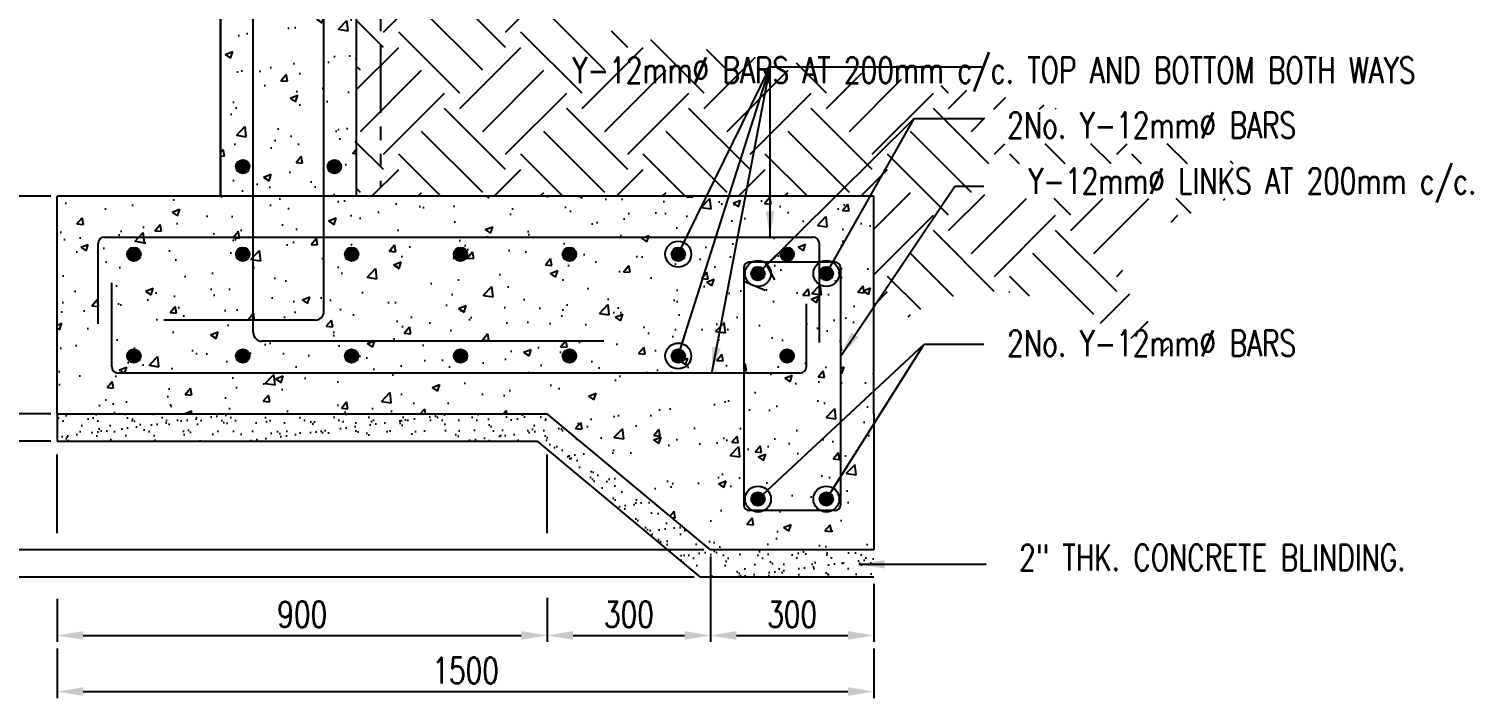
# Model space of a CAD drawing. Header units: millimetres. Extents: x -605628 to 223188, y -4937 to 493520.
# Drawn here: x -337860 to -335207, y 426236 to 427466 of the extents above; entities that cross this region are included whole.
import ezdxf

# ---------------------------------------------------------------- set-up
doc = ezdxf.new("R2010")
doc.units = ezdxf.units.MM
doc.header["$LTSCALE"] = 100
doc.header["$MEASUREMENT"] = 0
doc.header["$PDMODE"] = 3
doc.header["$PDSIZE"] = -0.5
doc.linetypes.add('HIDDEN', pattern=[0.375, 0.25, -0.125])
doc.linetypes.add('PHANTOM', pattern=[2.5, 1.25, -0.25, 0.25, -0.25, 0.25, -0.25])
doc.layers.get('Defpoints').update_dxf_attribs({"color": 1})
for name, color, linetype in [('S-Dim', 1, 'Continuous'), ('S-Hatch', 8, 'Continuous'), ('S-Text', 2, 'Continuous'), ('ST-FOOTING', 4, 'HIDDEN'), ('ST-HATCH', 8, 'Continuous')]:
    doc.layers.add(name, color=color, linetype=linetype)
doc.styles.add('SKEL 1_20xp', font='romans.shx', dxfattribs={"width": 0.75, "height": 47.6})
doc.dimstyles.new('SKEL 1_20xp', dxfattribs={"dimtxt": 47.6, "dimasz": 47.6, "dimexe": 12, "dimexo": 12, "dimgap": 15, "dimtad": 1, "dimdec": 0, "dimtxsty": 'SKEL 1_20xp', "dimcen": 4, "dimdle": 1, "dimclrd": 1, "dimclre": 1, "dimclrt": 2, "dimadec": 0, "dimazin": 0, "dimtfac": 1, "dimtdec": 0, "dimtix": 1, "dimtmove": 0, "dimatfit": 3, "dimfxl": 1.25, "dimarcsym": 0})
pattern_1 = [(50, (0, 0), (143.452037, -12.550427), [15, -165]), (355, (0, 0), (-27.750267, 150.438427), [12, -132]), (100.451444, (11.95, -1.05), (115.70177, 137.887998), [12.74804, -140.228422]), (46.1842, (0, 40), (213.448266, -33.103856), [22.5, -247.5]), (96.635635, (17.79, 37.24), (186.93239, 194.82372), [19.12207, -210.34275]), (351.184164, (0, 40), (186.93239, 194.82372), [18, -198]), (21, (20, 30), (119.38141, -80.523778), [15, -165]), (326, (20, 30), (48.663066, 145.03001), [12, -132]), (71.451445, (29.95, 23.29), (168.044475, 64.50623), [12.748038, -140.228422]), (37.5, (0, 0), (2.431971, 66.578771), [0, -130.4, 0, -134, 0, -132.5]), (7.5, (0, 0), (52.6139075, 78.882342), [0, -76.4, 0, -127.4, 0, -50.5]), (327.5, (-44.6, 0), (106.764487, -4.5109743), [0, -50, 0, -156, 0, -207]), (317.5, (-64.6, 0), (116.637234, 20.020996), [0, -65, 0, -103.6, 0, -147])]
pattern_2 = [(37.5, (0, 0), (-1.280025, 39.153059), [0, -30.8864, 0, -34.544, 0, -33.02]), (7.5, (0, 0), (35.9618627, 57.346008), [0, -16.6624, 0, -27.8384, 0, -10.668]), (327.5, (-24.994, 0), (63.2793626, 0.114992), [0, -10.16, 0, -36.576, 0, -47.752]), (317.5, (-24.994, 0), (61.0844926, 17.8343675), [0, -5.08, 0, -23.9776, 0, -27.432])]
pattern_3 = [(50, (0, 0), (143.452037, -12.550427), [15, -165]), (355, (0, 0), (-27.750267, 150.438427), [12, -132]), (100.451444, (11.95, -1.05), (115.70177, 137.887998), [12.74804, -140.228422]), (46.1842, (0, 40), (213.448266, -33.103856), [22.5, -247.5]), (96.635635, (17.79, 37.24), (186.93239, 194.82372), [19.12207, -210.34275]), (351.184164, (0, 40), (186.93239, 194.82372), [18, -198]), (21, (20, 30), (119.38141, -80.523778), [15, -165]), (326, (20, 30), (48.663066, 145.03001), [12, -132]), (71.451445, (29.95, 23.29), (168.044475, 64.50623), [12.748038, -140.228422]), (37.5, (0, 0), (2.431971, 66.578771), [0, -130.4, 0, -134, 0, -132.5]), (7.5, (0, 0), (52.6139075, 78.882342), [0, -76.4, 0, -127.4, 0, -50.5]), (327.5, (-44.6, 0), (106.764487, -4.5109743), [0, -50, 0, -156, 0, -207]), (317.5, (-64.6, 0), (116.637234, 20.020996), [0, -65, 0, -103.6, 0, -147])]

# ---------------------------------------------------------------- blocks, each defined once
blk = doc.blocks.new('*D2')
at = {"layer": 'Defpoints', "color": 0, "transparency": 16777216}
for p in [(-337807.6, 426430.6), (-336907.6, 426432.8), (-336907.6, 426351.4)]:
    blk.add_point(p, dxfattribs=at)
at = {"layer": 'S-Dim', "color": 1, "lineweight": -2, "transparency": 16777216}
for p, q in [((-337807.6, 426418.6), (-337807.6, 426339.4)), ((-336907.6, 426420.8), (-336907.6, 426339.4)), ((-337760, 426351.4), (-336955.2, 426351.4))]:
    blk.add_line(p, q, dxfattribs=at)
at = {"layer": 'S-Dim', "color": 1, "transparency": 16777216}
for points in [[(-337760, 426359.4), (-337760, 426343.5), (-337807.6, 426351.4)], [(-336955.2, 426359.4), (-336955.2, 426343.5), (-336907.6, 426351.4)]]:
    blk.add_solid(points, dxfattribs=at)
at = {"layer": 'S-Dim', "color": 2, "transparency": 16777216, "insert": (-337357.6, 426390.2), "char_height": 47.6, "attachment_point": 5, "style": 'SKEL 1_20xp'}
blk.add_mtext('900', dxfattribs=at)
blk = doc.blocks.new('*D3')
at = {"layer": 'Defpoints', "color": 0, "transparency": 16777216}
for p in [(-336607.6, 426508.6), (-336307.6, 426458.6), (-336307.6, 426351.4)]:
    blk.add_point(p, dxfattribs=at)
at = {"layer": 'S-Dim', "color": 1, "lineweight": -2, "transparency": 16777216}
for p, q in [((-336607.6, 426496.6), (-336607.6, 426339.4)), ((-336307.6, 426446.6), (-336307.6, 426339.4)), ((-336560, 426351.4), (-336355.2, 426351.4))]:
    blk.add_line(p, q, dxfattribs=at)
at = {"layer": 'S-Dim', "color": 1, "transparency": 16777216}
for points in [[(-336560, 426359.4), (-336560, 426343.5), (-336607.6, 426351.4)], [(-336355.2, 426359.4), (-336355.2, 426343.5), (-336307.6, 426351.4)]]:
    blk.add_solid(points, dxfattribs=at)
at = {"layer": 'S-Dim', "color": 2, "transparency": 16777216, "insert": (-336457.6, 426390.2), "char_height": 47.6, "attachment_point": 5, "style": 'SKEL 1_20xp'}
blk.add_mtext('300', dxfattribs=at)
blk = doc.blocks.new('*D4')
at = {"layer": 'Defpoints', "color": 0, "transparency": 16777216}
for p in [(-336607.6, 426508.6), (-336907.6, 426432.8), (-336607.6, 426351.4)]:
    blk.add_point(p, dxfattribs=at)
at = {"layer": 'S-Dim', "color": 1, "lineweight": -2, "transparency": 16777216}
for p, q in [((-336607.6, 426496.6), (-336607.6, 426339.4)), ((-336907.6, 426420.8), (-336907.6, 426339.4)), ((-336860, 426351.4), (-336655.2, 426351.4))]:
    blk.add_line(p, q, dxfattribs=at)
at = {"layer": 'S-Dim', "color": 1, "transparency": 16777216}
for points in [[(-336860, 426359.4), (-336860, 426343.5), (-336907.6, 426351.4)], [(-336655.2, 426359.4), (-336655.2, 426343.5), (-336607.6, 426351.4)]]:
    blk.add_solid(points, dxfattribs=at)
at = {"layer": 'S-Dim', "color": 2, "transparency": 16777216, "insert": (-336757.6, 426390.2), "char_height": 47.6, "attachment_point": 5, "style": 'SKEL 1_20xp'}
blk.add_mtext('300', dxfattribs=at)
blk = doc.blocks.new('*D5')
at = {"layer": 'Defpoints', "color": 0, "transparency": 16777216}
for p in [(-337807.6, 426339.4), (-336307.6, 426339.4), (-336307.6, 426248.2)]:
    blk.add_point(p, dxfattribs=at)
at = {"layer": 'S-Dim', "color": 1, "lineweight": -2, "transparency": 16777216}
for p, q in [((-337807.6, 426327.4), (-337807.6, 426236.2)), ((-336307.6, 426327.4), (-336307.6, 426236.2)), ((-337760, 426248.2), (-336355.2, 426248.2))]:
    blk.add_line(p, q, dxfattribs=at)
at = {"layer": 'S-Dim', "color": 1, "transparency": 16777216}
for points in [[(-337760, 426256.2), (-337760, 426240.3), (-337807.6, 426248.2)], [(-336355.2, 426256.2), (-336355.2, 426240.3), (-336307.6, 426248.2)]]:
    blk.add_solid(points, dxfattribs=at)
at = {"layer": 'S-Dim', "color": 2, "transparency": 16777216, "insert": (-337057.6, 426287), "char_height": 47.6, "attachment_point": 5, "style": 'SKEL 1_20xp'}
blk.add_mtext('1500', dxfattribs=at)
blk = doc.blocks.new('*D6')
at = {"layer": 'Defpoints', "color": 0, "transparency": 16777216}
for p in [(-337807.6, 427158.6), (-338390.9, 426758.6), (-337807.6, 426758.6)]:
    blk.add_point(p, dxfattribs=at)
at = {"layer": 'S-Dim', "color": 1, "lineweight": -2, "transparency": 16777216}
for p, q in [((-337819.6, 427158.6), (-338402.9, 427158.6)), ((-338390.9, 427111), (-338390.9, 426806.2)), ((-337819.6, 426758.6), (-338402.9, 426758.6))]:
    blk.add_line(p, q, dxfattribs=at)
at = {"layer": 'S-Dim', "color": 1, "transparency": 16777216}
for points in [[(-338398.8, 427111), (-338382.9, 427111), (-338390.9, 427158.6)], [(-338398.8, 426806.2), (-338382.9, 426806.2), (-338390.9, 426758.6)]]:
    blk.add_solid(points, dxfattribs=at)
at = {"layer": 'S-Dim', "color": 2, "transparency": 16777216, "insert": (-338429.7, 426958.6), "char_height": 47.6, "attachment_point": 5, "rotation": 90, "style": 'SKEL 1_20xp'}
blk.add_mtext('400', dxfattribs=at)
blk = doc.blocks.new('*D7')
at = {"layer": 'Defpoints', "color": 0, "transparency": 16777216}
for p in [(-337807.6, 426758.6), (-338390.9, 426708.6), (-337807.6, 426708.6)]:
    blk.add_point(p, dxfattribs=at)
at = {"layer": 'S-Dim', "color": 1, "lineweight": -2, "transparency": 16777216}
for p, q in [((-338390.9, 426806.2), (-338390.9, 426853.8)), ((-337819.6, 426758.6), (-338402.9, 426758.6)), ((-338390.9, 426758.6), (-338390.9, 426708.6)), ((-337819.6, 426708.6), (-338402.9, 426708.6)), ((-338390.9, 426661), (-338390.9, 426613.4))]:
    blk.add_line(p, q, dxfattribs=at)
at = {"layer": 'S-Dim', "color": 1, "transparency": 16777216}
for points in [[(-338398.8, 426806.2), (-338382.9, 426806.2), (-338390.9, 426758.6)], [(-338398.8, 426661), (-338382.9, 426661), (-338390.9, 426708.6)]]:
    blk.add_solid(points, dxfattribs=at)
at = {"layer": 'S-Dim', "color": 2, "transparency": 16777216, "insert": (-338429.7, 426733.6), "char_height": 47.6, "attachment_point": 5, "rotation": 90, "style": 'SKEL 1_20xp'}
blk.add_mtext('50', dxfattribs=at)
blk = doc.blocks.new('*D8')
at = {"layer": 'Defpoints', "color": 0, "transparency": 16777216}
for p in [(-337507.6, 429558.6), (-338390.9, 427158.6), (-338141.6, 427158.6)]:
    blk.add_point(p, dxfattribs=at)
at = {"layer": 'S-Dim', "color": 1, "lineweight": -2, "transparency": 16777216}
for p, q in [((-337519.6, 429558.6), (-338402.9, 429558.6)), ((-338390.9, 429511), (-338390.9, 427206.2)), ((-338153.6, 427158.6), (-338402.9, 427158.6))]:
    blk.add_line(p, q, dxfattribs=at)
at = {"layer": 'S-Dim', "color": 1, "transparency": 16777216}
for points in [[(-338398.8, 429511), (-338382.9, 429511), (-338390.9, 429558.6)], [(-338398.8, 427206.2), (-338382.9, 427206.2), (-338390.9, 427158.6)]]:
    blk.add_solid(points, dxfattribs=at)
at = {"layer": 'S-Dim', "color": 2, "transparency": 16777216, "insert": (-338429.7, 428358.6), "char_height": 47.6, "attachment_point": 5, "rotation": 90, "style": 'SKEL 1_20xp'}
blk.add_mtext('2400', dxfattribs=at)
blk = doc.blocks.new('*D10')
at = {"layer": 'Defpoints', "color": 0, "transparency": 16777216}
for p in [(-337807.6, 426708.6), (-338390.9, 426508.6), (-336607.6, 426508.6)]:
    blk.add_point(p, dxfattribs=at)
at = {"layer": 'S-Dim', "color": 1, "lineweight": -2, "transparency": 16777216}
for p, q in [((-337819.6, 426708.6), (-338402.9, 426708.6)), ((-338390.9, 426661), (-338390.9, 426556.2)), ((-336619.6, 426508.6), (-338402.9, 426508.6))]:
    blk.add_line(p, q, dxfattribs=at)
at = {"layer": 'S-Dim', "color": 1, "transparency": 16777216}
for points in [[(-338398.8, 426661), (-338382.9, 426661), (-338390.9, 426708.6)], [(-338398.8, 426556.2), (-338382.9, 426556.2), (-338390.9, 426508.6)]]:
    blk.add_solid(points, dxfattribs=at)
at = {"layer": 'S-Dim', "color": 2, "transparency": 16777216, "insert": (-338429.7, 426608.6), "char_height": 47.6, "attachment_point": 5, "rotation": 90, "style": 'SKEL 1_20xp'}
blk.add_mtext('200', dxfattribs=at)
blk = doc.blocks.new('*D11')
at = {"layer": 'Defpoints', "color": 0, "transparency": 16777216}
for p in [(-338231.4, 426508.6), (-338390.9, 426458.6), (-336625.7, 426458.6)]:
    blk.add_point(p, dxfattribs=at)
at = {"layer": 'S-Dim', "color": 1, "lineweight": -2, "transparency": 16777216}
for p, q in [((-338390.9, 426556.2), (-338390.9, 426603.8)), ((-338243.4, 426508.6), (-338402.9, 426508.6)), ((-338390.9, 426508.6), (-338390.9, 426458.6)), ((-336637.7, 426458.6), (-338402.9, 426458.6)), ((-338390.9, 426411), (-338390.9, 426275.6))]:
    blk.add_line(p, q, dxfattribs=at)
at = {"layer": 'S-Dim', "color": 1, "transparency": 16777216}
for points in [[(-338398.8, 426556.2), (-338382.9, 426556.2), (-338390.9, 426508.6)], [(-338398.8, 426411), (-338382.9, 426411), (-338390.9, 426458.6)]]:
    blk.add_solid(points, dxfattribs=at)
at = {"layer": 'S-Dim', "color": 2, "transparency": 16777216, "insert": (-338429.7, 426319.5), "char_height": 47.6, "attachment_point": 5, "rotation": 90, "style": 'SKEL 1_20xp'}
blk.add_mtext('50', dxfattribs=at)

msp = doc.modelspace()

# ---------------------------------------------------------------- hatches: boundary and pattern name
h = msp.add_hatch()
h.set_pattern_fill('AR-CONC', color=8, scale=20, style=0)
h.set_pattern_definition(pattern_1)
h.paths.add_polyline_path([(-337257.6, 427674.1), (-337317.6, 427639.4), (-337317.6, 427158.6), (-337257.6, 427158.6)])
h.paths.add_polyline_path([(-337310.9, 427513, -1), (-337285.9, 427513, -1)], flags=16)
h.paths.add_polyline_path([(-337285.9, 427213, -1), (-337310.9, 427213, -1)], flags=16)
h = msp.add_hatch()
h.set_pattern_fill('AR-CONC', color=8, scale=20, style=0)
h.set_pattern_definition(pattern_1)
h.paths.add_polyline_path([(-337317.6, 427639.4), (-337447.6, 427564.4), (-337447.6, 427158.6), (-337317.6, 427158.6)])
h = msp.add_hatch()
h.set_pattern_fill('AR-CONC', color=8, scale=20, style=0)
h.set_pattern_definition(pattern_1)
h.paths.add_polyline_path([(-337447.6, 427564.4), (-337507.6, 427529.7), (-337507.6, 427158.6), (-337447.6, 427158.6)])
h.paths.add_polyline_path([(-337479.4, 427513, -1), (-337454.4, 427513, -1)], flags=16)
h.paths.add_polyline_path([(-337454.4, 427213, -1), (-337479.4, 427213, -1)], flags=16)
h = msp.add_hatch()
h.set_pattern_fill('AR-CONC', color=8, scale=20, style=0)
h.set_pattern_definition(pattern_3)
h.paths.add_polyline_path([(-337317.6, 426947, -0.414214), (-337333.6, 426931), (-337447.6, 426931), (-337447.6, 427158.6), (-337807.6, 427158.6), (-337807.6, 426758.6), (-336307.6, 426758.6), (-336307.6, 427158.6), (-337317.6, 427158.6)], flags=17)
h.paths.add_polyline_path([(-336879.3, 427052.1, -1), (-336854.3, 427052.1, -1)], flags=0)
h.paths.add_polyline_path([(-336854.3, 426865.1, -1), (-336879.3, 426865.1, -1)], flags=0)
h.paths.add_polyline_path([(-336679.3, 427052.1, -1), (-336654.3, 427052.1, -1)], flags=0)
h.paths.add_polyline_path([(-336654.3, 426865.1, -1), (-336679.3, 426865.1, -1)], flags=0)
h.paths.add_polyline_path([(-337079.3, 427052.1, -1), (-337054.3, 427052.1, -1)], flags=0)
h.paths.add_polyline_path([(-337054.3, 426865.1, -1), (-337079.3, 426865.1, -1)], flags=0)
h.paths.add_polyline_path([(-336479.3, 427052.1, -1), (-336454.3, 427052.1, -1)], flags=0)
h.paths.add_polyline_path([(-336454.3, 426865.1, -1), (-336479.3, 426865.1, -1)], flags=0)
h.paths.add_polyline_path([(-337279.3, 427052.1, -1), (-337254.3, 427052.1, -1)], flags=0)
h.paths.add_polyline_path([(-337254.3, 426865.1, -1), (-337279.3, 426865.1, -1)], flags=0)
h.paths.add_polyline_path([(-337479.3, 427052.1, -1), (-337454.3, 427052.1, -1)], flags=0)
h.paths.add_polyline_path([(-337454.3, 426865.1, -1), (-337479.3, 426865.1, -1)], flags=0)
h.paths.add_polyline_path([(-337679.3, 427052.1, -1), (-337654.3, 427052.1, -1)], flags=0)
h.paths.add_polyline_path([(-337654.3, 426865.1, -1), (-337679.3, 426865.1, -1)], flags=0)
h.paths.add_polyline_path([(-337317.6, 427158.6), (-337447.6, 427158.6), (-337447.6, 427083.6), (-337317.6, 427083.6)], flags=0)
h.paths.add_polyline_path([(-337317.6, 427083.6), (-337447.6, 427083.6), (-337447.6, 426931), (-337333.6, 426931, 0.414214), (-337317.6, 426947)], flags=0)
h.paths.add_polyline_path([(-337447.6, 427083.6), (-337447.6, 427158.6), (-337807.6, 427158.6), (-337807.6, 426758.6), (-336307.6, 426758.6), (-336307.6, 427158.6), (-337317.6, 427158.6), (-337317.6, 427083.6), (-337317.6, 426947, -0.414214), (-337333.6, 426931), (-337447.6, 426931)], flags=0)
h = msp.add_hatch()
h.set_pattern_fill('AR-CONC', color=8, scale=20, style=0)
h.set_pattern_definition(pattern_3)
h.paths.add_polyline_path([(-336879.3, 427052.1, -1), (-336854.3, 427052.1, -1)], flags=0)
h.paths.add_polyline_path([(-336854.3, 426865.1, -1), (-336879.3, 426865.1, -1)], flags=0)
h.paths.add_polyline_path([(-336679.3, 427052.1, -1), (-336654.3, 427052.1, -1)], flags=0)
h.paths.add_polyline_path([(-336654.3, 426865.1, -1), (-336679.3, 426865.1, -1)], flags=0)
h.paths.add_polyline_path([(-337079.3, 427052.1, -1), (-337054.3, 427052.1, -1)], flags=0)
h.paths.add_polyline_path([(-337054.3, 426865.1, -1), (-337079.3, 426865.1, -1)], flags=0)
h.paths.add_polyline_path([(-336479.3, 427052.1, -1), (-336454.3, 427052.1, -1)], flags=0)
h.paths.add_polyline_path([(-336454.3, 426865.1, -1), (-336479.3, 426865.1, -1)], flags=0)
h.paths.add_polyline_path([(-337279.3, 427052.1, -1), (-337254.3, 427052.1, -1)], flags=0)
h.paths.add_polyline_path([(-337254.3, 426865.1, -1), (-337279.3, 426865.1, -1)], flags=0)
h.paths.add_polyline_path([(-337479.3, 427052.1, -1), (-337454.3, 427052.1, -1)], flags=0)
h.paths.add_polyline_path([(-337454.3, 426865.1, -1), (-337479.3, 426865.1, -1)], flags=0)
h.paths.add_polyline_path([(-337679.3, 427052.1, -1), (-337654.3, 427052.1, -1)], flags=0)
h.paths.add_polyline_path([(-337654.3, 426865.1, -1), (-337679.3, 426865.1, -1)], flags=0)
h.paths.add_polyline_path([(-337317.6, 427158.6), (-337447.6, 427158.6), (-337447.6, 427083.6), (-337317.6, 427083.6)], flags=0)
h.paths.add_polyline_path([(-337317.6, 427083.6), (-337447.6, 427083.6), (-337447.6, 426931), (-337333.6, 426931, 0.414214), (-337317.6, 426947)], flags=0)
h.paths.add_polyline_path([(-337447.6, 427083.6), (-337447.6, 427158.6), (-337807.6, 427158.6), (-337807.6, 426758.6), (-336307.6, 426758.6), (-336307.6, 427158.6), (-337317.6, 427158.6), (-337317.6, 427083.6), (-337317.6, 426947, -0.414214), (-337333.6, 426931), (-337447.6, 426931)], flags=0)
h.paths.add_polyline_path([(-337317.6, 427083.6), (-337317.6, 426947, -0.414214), (-337333.6, 426931), (-337447.6, 426931), (-337447.6, 427158.6), (-337807.6, 427158.6), (-337807.6, 426758.6), (-336307.6, 426758.6), (-336307.6, 427158.6), (-337317.6, 427158.6)], flags=17)
h = msp.add_hatch()
h.set_pattern_fill('AR-CONC', color=8, scale=20, style=0)
h.set_pattern_definition(pattern_3)
h.paths.add_polyline_path([(-336546.4, 427027.5, -0.414214), (-336536.4, 427037.5), (-336407.6, 427037.5), (-336407.6, 427083.6), (-337317.6, 427083.6), (-337317.6, 426947, -0.414214), (-337333.6, 426931), (-337447.6, 426931), (-337447.6, 427158.6), (-337807.6, 427158.6), (-337807.6, 426758.6), (-336907.6, 426758.6), (-336607.6, 426508.6), (-336307.6, 426508.6), (-336307.6, 426758.6), (-336307.6, 427158.6), (-337317.6, 427158.6), (-337317.6, 427083.6), (-336407.6, 427083.6), (-336407.6, 427037.5), (-336378.9, 427037.5, -0.414214), (-336368.9, 427027.5), (-336368.9, 426591, -0.414214), (-336378.9, 426581), (-336536.4, 426581, -0.414214), (-336546.4, 426591)])
h.paths.add_polyline_path([(-336679.3, 426865.1, -1), (-336654.3, 426865.1, -1)], flags=16)
h.paths.add_polyline_path([(-336879.3, 426865.1, -1), (-336854.3, 426865.1, -1)], flags=16)
h.paths.add_polyline_path([(-336679.3, 427052.1, -1), (-336654.3, 427052.1, -1)], flags=16)
h.paths.add_polyline_path([(-336479.3, 427052.1, -1), (-336454.3, 427052.1, -1)], flags=16)
h.paths.add_polyline_path([(-336879.3, 427052.1, -1), (-336854.3, 427052.1, -1)], flags=16)
h.paths.add_polyline_path([(-337079.3, 426865.1, -1), (-337054.3, 426865.1, -1)], flags=16)
h.paths.add_polyline_path([(-337079.3, 427052.1, -1), (-337054.3, 427052.1, -1)], flags=16)
h.paths.add_polyline_path([(-337279.3, 426865.1, -1), (-337254.3, 426865.1, -1)], flags=16)
h.paths.add_polyline_path([(-337279.3, 427052.1, -1), (-337254.3, 427052.1, -1)], flags=16)
h.paths.add_polyline_path([(-337479.3, 426865.1, -1), (-337454.3, 426865.1, -1)], flags=16)
h.paths.add_polyline_path([(-337479.3, 427052.1, -1), (-337454.3, 427052.1, -1)], flags=16)
h.paths.add_polyline_path([(-337679.3, 426865.1, -1), (-337654.3, 426865.1, -1)], flags=16)
h.paths.add_polyline_path([(-337679.3, 427052.1, -1), (-337654.3, 427052.1, -1)], flags=16)
h = msp.add_hatch()
h.set_pattern_fill('AR-CONC', color=8, scale=20, style=0)
h.set_pattern_definition([(50, (-5980.33, -26280.81), (143.452037, -12.550427), [15, -165]), (355, (-5980.33, -26280.8), (-27.750267, 150.438427), [12, -132]), (100.451444, (-5968.37, -26281.85), (115.70177, 137.887998), [12.74804, -140.228422]), (46.1842, (-5980.33, -26240.8), (213.448266, -33.103856), [22.5, -247.5]), (96.635635, (-5962.54, -26243.56), (186.93239, 194.82372), [19.12207, -210.34275]), (351.184164, (-5980.33, -26240.8), (186.93239, 194.82372), [18, -198]), (21, (-5960.33, -26250.81), (119.38141, -80.523778), [15, -165]), (326, (-5960.33, -26250.8), (48.663066, 145.03001), [12, -132]), (71.451445, (-5950.38, -26257.52), (168.044475, 64.50623), [12.748038, -140.228422]), (37.5, (-5980.33, -26280.806), (2.431971, 66.578771), [0, -130.4, 0, -134, 0, -132.5]), (7.5, (-5980.33, -26280.806), (52.6139075, 78.882342), [0, -76.4, 0, -127.4, 0, -50.5]), (327.5, (-6024.93, -26280.806), (106.764487, -4.5109743), [0, -50, 0, -156, 0, -207]), (317.5, (-6044.93, -26280.81), (116.637234, 20.020996), [0, -65, 0, -103.6, 0, -147])])
h.paths.add_polyline_path([(-336368.9, 427027.5, 0.414214), (-336378.9, 427037.5), (-336397.1, 427037.5), (-336397.1, 427028.8, -0.469541), (-336382.3, 427016.5, -1), (-336407.3, 427016.5, -0.360969), (-336397.1, 427028.8), (-336397.1, 427037.5), (-336536.4, 427037.5, 0.414214), (-336546.4, 427027.5), (-336546.4, 426591, 0.414214), (-336536.4, 426581), (-336378.9, 426581, 0.414214), (-336368.9, 426591)], flags=17)
h.paths.add_polyline_path([(-336471.2, 426866.4, -1), (-336446.2, 426866.4, -1)], flags=16)
h.paths.add_polyline_path([(-336507.9, 426602.1, -1), (-336532.9, 426602.1, -1)], flags=16)
h.paths.add_polyline_path([(-336382.3, 426602.1, -1), (-336407.3, 426602.1, -1)], flags=16)
h.paths.add_polyline_path([(-336532.9, 427016.5, -1), (-336507.9, 427016.5, -1)], flags=16)
at = {"layer": 'S-Hatch'}
h = msp.add_hatch(dxfattribs=at)
h.set_pattern_fill('EARTH', color=256, scale=635, angle=45, style=0)
h.paths.add_polyline_path([(-336467.6, 429408.8), (-336959.6, 429408.8), (-336959.7, 429403.6), (-336959.8, 429395.9), (-336959.9, 429388.1), (-336960, 429380.4), (-336960.1, 429372.6), (-336960.2, 429364.9), (-336960.3, 429357.2), (-336960.4, 429349.4), (-336960.5, 429341.7), (-336960.6, 429333.9), (-336960.7, 429326.2), (-336960.8, 429318.5), (-336960.8, 429310.7), (-336960.9, 429303), (-336961, 429295.2), (-336961.1, 429287.5), (-336961.2, 429279.8), (-336961.3, 429272), (-336961.4, 429264.3), (-336961.5, 429256.6), (-336961.6, 429248.8), (-336961.6, 429241.1), (-336961.7, 429233.4), (-336961.8, 429225.7), (-336961.9, 429217.9), (-336962, 429210.2), (-336962, 429202.5), (-336962.1, 429194.8), (-336962.2, 429187), (-336962.3, 429179.3), (-336962.3, 429171.6), (-336962.4, 429163.9), (-336962.5, 429156.2), (-336962.5, 429148.4), (-336962.6, 429140.7), (-336962.7, 429133), (-336962.7, 429125.3), (-336962.8, 429117.6), (-336962.9, 429109.9), (-336962.9, 429102.2), (-336963, 429094.5), (-336963, 429086.8), (-336963.1, 429079.1), (-336963.2, 429071.4), (-336963.2, 429063.7), (-336963.3, 429056), (-336963.3, 429048.3), (-336963.3, 429040.6), (-336963.4, 429032.9), (-336963.4, 429025.2), (-336963.5, 429017.5), (-336963.5, 429009.8), (-336963.6, 429002.1), (-336963.6, 428994.5), (-336963.6, 428986.8), (-336963.7, 428979.1), (-336963.7, 428971.4), (-336963.7, 428963.7), (-336963.7, 428956.1), (-336963.8, 428948.4), (-336963.8, 428940.7), (-336963.8, 428933.1), (-336963.8, 428925.4), (-336963.8, 428917.7), (-336963.9, 428910.1), (-336963.9, 428902.4), (-336963.9, 428894.7), (-336963.9, 428887.1), (-336963.9, 428879.4), (-336963.9, 428871.8), (-336963.9, 428864.1), (-336963.9, 428856.5), (-336963.9, 428848.8), (-336963.9, 428841.2), (-336963.9, 428833.6), (-336963.8, 428825.9), (-336963.8, 428818.3), (-336963.8, 428810.7), (-336963.8, 428803), (-336963.8, 428795.4), (-336963.7, 428787.8), (-336963.7, 428780.2), (-336963.7, 428772.5), (-336963.7, 428764.9), (-336963.6, 428757.3), (-336963.6, 428749.7), (-336963.5, 428742.1), (-336963.5, 428734.5), (-336963.4, 428726.9), (-336963.4, 428719.3), (-336963.3, 428711.7), (-336963.3, 428704.1), (-336963.2, 428696.5), (-336963.2, 428688.9), (-336963.1, 428681.3), (-336963, 428673.7), (-336963, 428666.2), (-336962.9, 428658.6), (-336962.8, 428651), (-336962.7, 428643.4), (-336962.7, 428635.9), (-336962.6, 428628.3), (-336962.5, 428620.7), (-336962.4, 428613.2), (-336962.3, 428605.6), (-336962.2, 428598.1), (-336962.1, 428590.5), (-336962, 428583), (-336961.9, 428575.4), (-336961.8, 428567.9), (-336961.6, 428560.3), (-336961.5, 428552.8), (-336961.4, 428545.3), (-336961.3, 428537.8), (-336961.1, 428530.2), (-336961, 428522.7), (-336960.9, 428515.2), (-336960.7, 428507.7), (-336960.6, 428500.2), (-336960.5, 428492.6), (-336960.3, 428485.1), (-336960.2, 428477.6), (-336960, 428470.1), (-336959.9, 428462.6), (-336959.7, 428455.1), (-336959.6, 428447.5), (-336959.4, 428440), (-336959.3, 428432.5), (-336959.1, 428425), (-336959, 428417.4), (-336958.9, 428409.9), (-336958.7, 428402.3), (-336958.6, 428394.7), (-336958.5, 428387.2), (-336958.3, 428379.6), (-336958.2, 428372), (-336958.1, 428364.4), (-336958, 428356.8), (-336957.9, 428349.2), (-336957.8, 428341.5), (-336957.7, 428333.9), (-336957.6, 428326.2), (-336957.5, 428318.5), (-336957.4, 428310.8), (-336957.4, 428303.1), (-336957.3, 428295.4), (-336957.3, 428287.7), (-336957.2, 428279.9), (-336957.2, 428272.1), (-336957.2, 428264.3), (-336957.2, 428256.5), (-336957.2, 428248.7), (-336957.2, 428240.8), (-336957.2, 428232.9), (-336957.2, 428225), (-336957.3, 428217.1), (-336957.3, 428209.1), (-336957.4, 428201.2), (-336957.5, 428193.2), (-336957.6, 428185.1), (-336957.7, 428177.1), (-336957.8, 428169), (-336957.9, 428160.9), (-336958.1, 428152.8), (-336958.3, 428144.6), (-336958.5, 428136.5), (-336958.8, 428128.3), (-336959.1, 428120.2), (-336959.4, 428112), (-336959.7, 428103.8), (-336960.2, 428095.7), (-336960.6, 428087.5), (-336961.1, 428079.4), (-336961.7, 428071.2), (-336962.3, 428063.1), (-336963, 428055), (-336963.7, 428046.9), (-336964.5, 428038.8), (-336965.4, 428030.8), (-336966.3, 428022.8), (-336967.4, 428014.8), (-336968.5, 428006.9), (-336969.7, 427999), (-336970.9, 427991.2), (-336972.3, 427983.4), (-336973.7, 427975.7), (-336975.3, 427968), (-336976.9, 427960.3), (-336978.7, 427952.8), (-336980.5, 427945.2), (-336982.5, 427937.8), (-336984.6, 427930.4), (-336986.8, 427923.1), (-336989.1, 427915.9), (-336991.5, 427908.7), (-336994.1, 427901.7), (-336996.7, 427894.7), (-336999.5, 427887.8), (-337002.5, 427881), (-337005.6, 427874.3), (-337008.8, 427867.7), (-337012.1, 427861.2), (-337015.7, 427854.8), (-337019.3, 427848.5), (-337023.1, 427842.3), (-337027.1, 427836.2), (-337031.2, 427830.3), (-337035.5, 427824.5), (-337040, 427818.8), (-337044.6, 427813.2), (-337049.4, 427807.7), (-337054.3, 427802.3), (-337059.4, 427797.1), (-337064.6, 427792), (-337070, 427787), (-337075.5, 427782), (-337081.1, 427777.2), (-337086.9, 427772.5), (-337092.8, 427767.8), (-337098.8, 427763.3), (-337104.9, 427758.8), (-337111.1, 427754.4), (-337117.4, 427750.1), (-337123.8, 427745.8), (-337130.3, 427741.7), (-337136.9, 427737.5), (-337143.6, 427733.5), (-337150.4, 427729.5), (-337157.2, 427725.6), (-337164.1, 427721.7), (-337171, 427717.8), (-337178, 427714), (-337185.1, 427710.3), (-337192.2, 427706.5), (-337199.4, 427702.9), (-337206.6, 427699.2), (-337213.8, 427695.6), (-337214, 427695.5), (-337214.2, 427695.4), (-337214.3, 427695.3), (-337214.5, 427695.2), (-337214.7, 427695.1), (-337214.8, 427695.1), (-337215, 427695), (-337215.2, 427694.9), (-337215.3, 427694.8), (-337215.5, 427694.7), (-337215.7, 427694.6), (-337215.9, 427694.5), (-337216, 427694.5), (-337216.2, 427694.4), (-337216.4, 427694.3), (-337216.5, 427694.2), (-337216.7, 427694.1), (-337216.9, 427694), (-337217, 427693.9), (-337217.2, 427693.9), (-337217.4, 427693.8), (-337217.6, 427693.7), (-337217.7, 427693.6), (-337217.9, 427693.5), (-337218.1, 427693.4), (-337218.2, 427693.4), (-337218.4, 427693.3), (-337218.6, 427693.2), (-337218.7, 427693.1), (-337218.9, 427693), (-337219.1, 427692.9), (-337219.3, 427692.8), (-337219.4, 427692.8), (-337219.6, 427692.7), (-337219.8, 427692.6), (-337219.9, 427692.5), (-337220.1, 427692.4), (-337220.3, 427692.3), (-337220.4, 427692.3), (-337220.6, 427692.2), (-337220.8, 427692.1), (-337221, 427692), (-337221.1, 427691.9), (-337221.3, 427691.8), (-337221.5, 427691.7), (-337221.6, 427691.7), (-337221.8, 427691.6), (-337222, 427691.5), (-337222.2, 427691.4), (-337222.3, 427691.3), (-337222.5, 427691.2), (-337222.7, 427691.2), (-337222.8, 427691.1), (-337223, 427691), (-337223.2, 427690.9), (-337223.3, 427690.8), (-337223.5, 427690.7), (-337223.7, 427690.7), (-337223.9, 427690.6), (-337224, 427690.5), (-337224.2, 427690.4), (-337224.4, 427690.3), (-337224.5, 427690.2), (-337224.7, 427690.1), (-337224.9, 427690.1), (-337225.1, 427690), (-337225.2, 427689.9), (-337225.4, 427689.8), (-337225.6, 427689.7), (-337225.7, 427689.6), (-337225.9, 427689.6), (-337226.1, 427689.5), (-337226.2, 427689.4), (-337226.4, 427689.3), (-337226.6, 427689.2), (-337226.8, 427689.1), (-337226.9, 427689.1), (-337227.1, 427689), (-337227.3, 427688.9), (-337227.4, 427688.8), (-337227.6, 427688.7), (-337227.8, 427688.6), (-337228, 427688.5), (-337228.1, 427688.5), (-337228.3, 427688.4), (-337228.5, 427688.3), (-337228.6, 427688.2), (-337228.8, 427688.1), (-337229, 427688), (-337229.2, 427688), (-337229.3, 427687.9), (-337229.5, 427687.8), (-337229.7, 427687.7), (-337229.8, 427687.6), (-337230, 427687.5), (-337230.2, 427687.5), (-337230.3, 427687.4), (-337230.5, 427687.3), (-337230.7, 427687.2), (-337230.9, 427687.1), (-337231, 427687), (-337231.2, 427687), (-337231.4, 427686.9), (-337231.5, 427686.8), (-337231.7, 427686.7), (-337231.9, 427686.6), (-337232.1, 427686.5), (-337232.2, 427686.4), (-337232.4, 427686.4), (-337232.6, 427686.3), (-337232.7, 427686.2), (-337232.9, 427686.1), (-337233.1, 427686), (-337233.3, 427685.9), (-337233.4, 427685.9), (-337233.6, 427685.8), (-337233.8, 427685.7), (-337233.9, 427685.6), (-337234.1, 427685.5), (-337234.3, 427685.4), (-337234.5, 427685.4), (-337234.6, 427685.3), (-337234.8, 427685.2), (-337235, 427685.1), (-337235.1, 427685), (-337235.3, 427684.9), (-337235.5, 427684.9), (-337235.7, 427684.8), (-337235.8, 427684.7), (-337236, 427684.6), (-337236.2, 427684.5), (-337236.3, 427684.4), (-337236.5, 427684.4), (-337236.7, 427684.3), (-337236.9, 427684.2), (-337237, 427684.1), (-337237.2, 427684), (-337237.4, 427683.9), (-337237.5, 427683.8), (-337237.7, 427683.8), (-337237.9, 427683.7), (-337238.1, 427683.6), (-337238.2, 427683.5), (-337238.4, 427683.4), (-337238.6, 427683.3), (-337238.7, 427683.3), (-337238.9, 427683.2), (-337239.1, 427683.1), (-337239.3, 427683), (-337239.4, 427682.9), (-337239.6, 427682.8), (-337239.8, 427682.8), (-337239.9, 427682.7), (-337240.1, 427682.6), (-337240.3, 427682.5), (-337240.5, 427682.4), (-337240.6, 427682.3), (-337240.8, 427682.3), (-337241, 427682.2), (-337241.1, 427682.1), (-337241.3, 427682), (-337241.5, 427681.9), (-337241.7, 427681.8), (-337241.8, 427681.8), (-337242, 427681.7), (-337242.2, 427681.6), (-337242.3, 427681.5), (-337242.5, 427681.4), (-337242.7, 427681.3), (-337242.9, 427681.3), (-337243, 427681.2), (-337243.2, 427681.1), (-337243.4, 427681), (-337243.5, 427680.9), (-337243.7, 427680.8), (-337243.9, 427680.8), (-337244.1, 427680.7), (-337244.2, 427680.6), (-337244.4, 427680.5), (-337244.6, 427680.4), (-337244.7, 427680.3), (-337244.9, 427680.3), (-337245.1, 427680.2), (-337245.3, 427680.1), (-337245.4, 427680), (-337245.6, 427679.9), (-337245.8, 427679.8), (-337246, 427679.8), (-337246.1, 427679.7), (-337246.3, 427679.6), (-337246.5, 427679.5), (-337246.6, 427679.4), (-337246.8, 427679.3), (-337247, 427679.3), (-337247.2, 427679.2), (-337247.3, 427679.1), (-337247.5, 427679), (-337247.7, 427678.9), (-337247.8, 427678.8), (-337248, 427678.7), (-337248.2, 427678.7), (-337248.4, 427678.6), (-337248.5, 427678.5), (-337248.7, 427678.4), (-337248.9, 427678.3), (-337249, 427678.2), (-337249.2, 427678.2), (-337249.4, 427678.1), (-337249.6, 427678), (-337249.7, 427677.9), (-337249.9, 427677.8), (-337250.1, 427677.7), (-337250.2, 427677.7), (-337250.4, 427677.6), (-337250.6, 427677.5), (-337250.8, 427677.4), (-337250.9, 427677.3), (-337251.1, 427677.2), (-337251.3, 427677.2), (-337251.4, 427677.1), (-337251.6, 427677), (-337251.8, 427676.9), (-337252, 427676.8), (-337252.1, 427676.7), (-337252.3, 427676.7), (-337252.5, 427676.6), (-337252.7, 427676.5), (-337252.8, 427676.4), (-337253, 427676.3), (-337253.2, 427676.2), (-337253.3, 427676.2), (-337253.5, 427676.1), (-337253.7, 427676), (-337253.9, 427675.9), (-337254, 427675.8), (-337254.2, 427675.7), (-337254.4, 427675.7), (-337254.5, 427675.6), (-337254.7, 427675.5), (-337254.9, 427675.4), (-337255.1, 427675.3), (-337255.2, 427675.2), (-337255.4, 427675.2), (-337255.6, 427675.1), (-337255.7, 427675), (-337255.9, 427674.9), (-337256.1, 427674.8), (-337256.3, 427674.7), (-337256.4, 427674.7), (-337256.6, 427674.6), (-337256.8, 427674.5), (-337256.9, 427674.4), (-337257.1, 427674.3), (-337257.3, 427674.2), (-337257.5, 427674.2), (-337257.6, 427674.1), (-337257.6, 427158.6), (-336307.6, 427158.6), (-336307.6, 426891.5), (-336291.4, 426904.3), (-336274.8, 426916.7), (-336258, 426928.4), (-336240.8, 426939.3), (-336223.1, 426949.4), (-336204.9, 426958.4), (-336186.2, 426966.2), (-336166.9, 426972.8), (-336146.8, 426978), (-336126.1, 426981.6), (-336104.5, 426983.6), (-336082, 426983.8), (-336058.6, 426982), (-336034.2, 426978.2), (-336008.7, 426972.2), (-335982.1, 426964), (-335954.9, 426953.9), (-335927.4, 426942.5), (-335900.3, 426930.1), (-335874, 426917.4), (-335849, 426904.9), (-335825.8, 426893), (-335804.9, 426882.3), (-335786.9, 426873.2), (-335772.2, 426866.4), (-335761.4, 426862.3), (-335754.9, 426861.4), (-335753.3, 426864.2), (-335757, 426871.3), (-335765.5, 426882.4), (-335777.5, 426896.8), (-335791.8, 426914), (-335806.9, 426933.1), (-335821.6, 426953.4), (-335834.6, 426974.4), (-335844.5, 426995.2), (-335850.1, 427015.2), (-335850, 427033.7), (-335844.1, 427050.4), (-335833.2, 427065.5), (-335818.2, 427079.2), (-335800, 427091.6), (-335779.4, 427102.9), (-335757.3, 427113.2), (-335734.6, 427122.7), (-335712.1, 427131.7), (-335690.8, 427140.1), (-335671.5, 427148.3), (-335658.9, 427154.5), (-336103.5, 427154.5), (-336103.5, 427218.2), (-335645.5, 427218.2), (-335649.9, 427221.6), (-335662.9, 427229.8), (-335678.5, 427237.9), (-335696.5, 427246), (-335716.7, 427254.1), (-335719.5, 427255.1), (-336103.5, 427255.1), (-336103.5, 427318.7), (-335956, 427318.7), (-335973, 427322.4), (-336006.9, 427329.3), (-336041.4, 427336.1), (-336076.1, 427342.6), (-336111.1, 427349), (-336146.2, 427355.2), (-336181.2, 427361.2), (-336216, 427367), (-336250.7, 427372.6), (-336285, 427378), (-336319, 427383.3), (-336352.6, 427388.4), (-336385.8, 427393.4), (-336418.3, 427398.3), (-336450.3, 427403.1), (-336481.6, 427407.7), (-336512.1, 427412.3), (-336541.9, 427416.7), (-336570.7, 427421.2), (-336598.7, 427425.5), (-336625.6, 427429.8), (-336651.4, 427434.1), (-336676.1, 427438.3), (-336699.6, 427442.6), (-336721.8, 427446.8), (-336742.6, 427451.1), (-336762.1, 427455.4), (-336780, 427459.7), (-336796.5, 427464.1), (-336811.3, 427468.5), (-336824.4, 427473), (-336835.8, 427477.5), (-336845.4, 427482.2), (-336853.1, 427487), (-336858.9, 427491.9), (-336862.6, 427496.9), (-336864.3, 427502), (-336863.8, 427507.3), (-336861.1, 427512.8), (-336856.2, 427518.4), (-336848.8, 427524.3), (-336839.1, 427530.3), (-336827.1, 427536.5), (-336812.9, 427542.9), (-336796.7, 427549.5), (-336778.7, 427556.3), (-336759.1, 427563.3), (-336738.1, 427570.5), (-336715.8, 427577.8), (-336692.4, 427585.3), (-336668.1, 427593), (-336643.1, 427600.9), (-336617.6, 427608.9), (-336591.7, 427617.1), (-336565.6, 427625.5), (-336539.4, 427634), (-336513.5, 427642.7), (-336487.9, 427651.5), (-336462.9, 427660.5), (-336438.5, 427669.6), (-336415.1, 427678.8), (-336392.7, 427688.2), (-336371.6, 427697.7), (-336351.9, 427707.4), (-336333.8, 427717.2), (-336317.4, 427727.1), (-336303.1, 427737.1), (-336290.9, 427747.3), (-336281, 427757.5), (-336273.7, 427767.9), (-336269, 427778.4), (-336267.1, 427789), (-336268.3, 427799.7), (-336272.6, 427810.4), (-336279.7, 427821.4), (-336289.3, 427832.4), (-336301.3, 427843.5), (-336315.4, 427854.8), (-336331.4, 427866.2), (-336349, 427877.8), (-336368, 427889.5), (-336388.1, 427901.4), (-336409.2, 427913.4), (-336430.9, 427925.6), (-336453.1, 427938.1), (-336475.5, 427950.7), (-336497.8, 427963.5), (-336519.9, 427976.5), (-336541.5, 427989.7), (-336562.3, 428003.1), (-336582.2, 428016.8), (-336600.8, 428030.7), (-336618, 428044.8), (-336633.4, 428059.2), (-336647, 428073.8), (-336658.3, 428088.7), (-336667.3, 428103.9), (-336673.6, 428119.4), (-336677, 428135.1), (-336677.8, 428151.1), (-336675.9, 428167.4), (-336671.7, 428183.8), (-336665.4, 428200.6), (-336657, 428217.4), (-336646.8, 428234.5), (-336635.1, 428251.8), (-336621.8, 428269.1), (-336607.4, 428286.6), (-336591.8, 428304.2), (-336575.4, 428321.9), (-336558.4, 428339.6), (-336540.8, 428357.4), (-336522.9, 428375.3), (-336504.9, 428393.1), (-336486.9, 428410.9), (-336469.2, 428428.7), (-336451.9, 428446.5), (-336435.2, 428464.1), (-336419.4, 428481.7), (-336404.5, 428499.2), (-336390.9, 428516.6), (-336378.5, 428533.9), (-336367.8, 428551), (-336358.8, 428567.9), (-336351.7, 428584.6), (-336346.7, 428601.1), (-336344.1, 428617.3), (-336343.9, 428633.4), (-336346.3, 428649.1), (-336351.1, 428664.6), (-336358.1, 428679.9), (-336367.3, 428695), (-336378.2, 428709.9), (-336390.9, 428724.6), (-336405, 428739.2), (-336420.5, 428753.6), (-336437.1, 428767.9), (-336454.6, 428782.1), (-336472.9, 428796.2), (-336491.7, 428810.2), (-336510.9, 428824.2), (-336530.3, 428838.1), (-336549.6, 428852.1), (-336568.8, 428866), (-336587.7, 428880), (-336605.9, 428893.9), (-336623.5, 428908), (-336640.1, 428922.1), (-336655.5, 428936.3), (-336669.7, 428950.6), (-336682.4, 428965.1), (-336693.4, 428979.6), (-336702.5, 428994.4), (-336709.9, 429009.3), (-336715.4, 429024.3), (-336719.3, 429039.5), (-336721.4, 429054.8), (-336722, 429070.3), (-336720.9, 429085.9), (-336718.4, 429101.7), (-336714.4, 429117.5), (-336709, 429133.5), (-336702.3, 429149.6), (-336694.2, 429165.8), (-336685, 429182.1), (-336674.5, 429198.5), (-336662.9, 429215.1), (-336650.2, 429231.7), (-336636.5, 429248.4), (-336621.9, 429265.1), (-336606.3, 429282), (-336589.8, 429298.9), (-336572.6, 429315.9), (-336554.6, 429333), (-336535.8, 429350.1), (-336516.5, 429367.3), (-336496.5, 429384.5), (-336476, 429401.8)])
h = msp.add_hatch(dxfattribs=at)
h.set_pattern_fill('AR-SAND', color=256, scale=20.32, style=0)
h.set_pattern_definition(pattern_2)
h.paths.add_polyline_path([(-336847.6, 426708.6), (-336907.6, 426758.6), (-337807.6, 426758.6), (-337807.6, 426708.6)])
h = msp.add_hatch(dxfattribs=at)
h.set_pattern_fill('AR-SAND', color=256, scale=20.32, style=0)
h.set_pattern_definition(pattern_2)
h.paths.add_polyline_path([(-336847.6, 426708.6), (-336925.7, 426708.6), (-336625.7, 426458.6), (-336307.6, 426458.6), (-336307.6, 426508.6), (-336607.6, 426508.6)])
at = {"layer": 'ST-HATCH'}
h = msp.add_hatch(color=3, dxfattribs=at)
h.dxf.hatch_style = 1
h.paths.add_polyline_path([(-337479.4, 427213, -1), (-337454.4, 427213, -1)])
h = msp.add_hatch(color=3, dxfattribs=at)
h.dxf.hatch_style = 1
h.paths.add_polyline_path([(-337285.9, 427213, 1), (-337310.9, 427213, 1)])
h = msp.add_hatch(color=3, dxfattribs=at)
h.dxf.hatch_style = 1
h.paths.add_polyline_path([(-337679.3, 427052.1, -1), (-337654.3, 427052.1, -1)])
h = msp.add_hatch(color=3, dxfattribs=at)
h.dxf.hatch_style = 1
h.paths.add_polyline_path([(-337479.3, 427052.1, -1), (-337454.3, 427052.1, -1)])
h = msp.add_hatch(color=3, dxfattribs=at)
h.dxf.hatch_style = 1
h.paths.add_polyline_path([(-337279.3, 427052.1, -1), (-337254.3, 427052.1, -1)])
h = msp.add_hatch(color=3, dxfattribs=at)
h.dxf.hatch_style = 1
h.paths.add_polyline_path([(-337079.3, 427052.1, -1), (-337054.3, 427052.1, -1)])
h = msp.add_hatch(color=3, dxfattribs=at)
h.dxf.hatch_style = 1
h.paths.add_polyline_path([(-336879.3, 427052.1, -1), (-336854.3, 427052.1, -1)])
h = msp.add_hatch(color=3, dxfattribs=at)
h.dxf.hatch_style = 1
h.paths.add_polyline_path([(-336679.3, 427052.1, -1), (-336654.3, 427052.1, -1)])
h = msp.add_hatch(color=3, dxfattribs=at)
h.dxf.hatch_style = 1
h.paths.add_polyline_path([(-336479.3, 427052.1, -1), (-336454.3, 427052.1, -1)])
h = msp.add_hatch(color=3, dxfattribs=at)
h.dxf.hatch_style = 1
h.paths.add_polyline_path([(-336532.9, 427016.5, 1), (-336507.9, 427016.5, 1)])
h = msp.add_hatch(color=3, dxfattribs=at)
h.dxf.hatch_style = 1
h.paths.add_polyline_path([(-336407.3, 427016.5, 1), (-336382.3, 427016.5, 1)])
h = msp.add_hatch(color=3, dxfattribs=at)
h.dxf.hatch_style = 1
h.paths.add_polyline_path([(-337679.3, 426865.1, 1), (-337654.3, 426865.1, 1)])
h = msp.add_hatch(color=3, dxfattribs=at)
h.dxf.hatch_style = 1
h.paths.add_polyline_path([(-337479.3, 426865.1, 1), (-337454.3, 426865.1, 1)])
h = msp.add_hatch(color=3, dxfattribs=at)
h.dxf.hatch_style = 1
h.paths.add_polyline_path([(-337279.3, 426865.1, 1), (-337254.3, 426865.1, 1)])
h = msp.add_hatch(color=3, dxfattribs=at)
h.dxf.hatch_style = 1
h.paths.add_polyline_path([(-337079.3, 426865.1, 1), (-337054.3, 426865.1, 1)])
h = msp.add_hatch(color=3, dxfattribs=at)
h.dxf.hatch_style = 1
h.paths.add_polyline_path([(-336879.3, 426865.1, 1), (-336854.3, 426865.1, 1)])
h = msp.add_hatch(color=3, dxfattribs=at)
h.dxf.hatch_style = 1
h.paths.add_polyline_path([(-336679.3, 426865.1, 1), (-336654.3, 426865.1, 1)])
h = msp.add_hatch(color=3, dxfattribs=at)
h.dxf.hatch_style = 1
h.paths.add_polyline_path([(-336479.3, 426865.1, 1), (-336454.3, 426865.1, 1)])
h = msp.add_hatch(color=3, dxfattribs=at)
h.dxf.hatch_style = 1
h.paths.add_polyline_path([(-336532.9, 426602.1, 1), (-336507.9, 426602.1, 1)])
h = msp.add_hatch(color=3, dxfattribs=at)
h.dxf.hatch_style = 1
h.paths.add_polyline_path([(-336407.3, 426602.1, 1), (-336382.3, 426602.1, 1)])

# ---------------------------------------------------------------- linework, layer by layer
at = {"color": 5, "linetype": 'PHANTOM'}
msp.add_line((-337213.8, 429436.8), (-337213.8, 427174.8), dxfattribs=at)
at = {"layer": 'S-Dim'}
for p, q in [((-337807.6, 426539.3), (-337807.6, 426684.3)), ((-336907.6, 426539.3), (-336907.6, 426684.3))]:
    msp.add_line(p, q, dxfattribs=at)
at = {"layer": 'S-Hatch', "color": 8}
msp.add_line((-337807.6, 426708.6), (-336925.7, 426708.6), dxfattribs=at)
at = {"layer": 'ST-FOOTING', "color": 2, "linetype": 'Continuous'}
for p, q in [((-337807.6, 426758.6), (-337807.6, 427158.6)), ((-336307.6, 427158.6), (-337807.6, 427158.6)), ((-336307.6, 426758.6), (-336307.6, 427158.6)), ((-337807.6, 426758.6), (-336907.6, 426758.6)), ((-336607.6, 426508.6), (-336907.6, 426758.6)), ((-336307.6, 426758.6), (-336307.6, 426508.6)), ((-336307.6, 426508.6), (-336607.6, 426508.6))]:
    msp.add_line(p, q, dxfattribs=at)
at = {"layer": 'ST-FOOTING', "color": 8, "linetype": 'Continuous'}
for p, q in [((-336625.7, 426458.6), (-336925.7, 426708.6)), ((-336307.6, 426458.6), (-336625.7, 426458.6))]:
    msp.add_line(p, q, dxfattribs=at)
at = {"layer": 'ST-HATCH', "color": 3}
for p, q in [((-337507.6, 427158.6), (-337507.6, 429558.6)), ((-337257.6, 427158.6), (-337257.6, 429558.6)), ((-337447.6, 426908.2), (-337447.6, 429489.3)), ((-337317.6, 426947), (-337317.6, 429467.3)), ((-337507.6, 427689.7), (-337507.6, 427158.6)), ((-337720.6, 427083.6), (-336419.6, 427083.6)), ((-337732.6, 426924.3), (-337732.6, 427071.6)), ((-336407.6, 426890), (-336407.6, 427071.6)), ((-336378.9, 427037.5), (-336536.4, 427037.5)), ((-336507.9, 427037.5), (-336489.8, 427004.8)), ((-336546.4, 427027.5), (-336546.4, 426591)), ((-336546.4, 427002.3), (-336507, 426986)), ((-336368.9, 427027.5), (-336368.9, 426591)), ((-337707.6, 426845.6), (-337707.6, 426999.4)), ((-336431.5, 426845.6), (-336431.5, 426960.6)), ((-337333.6, 426931), (-337611.8, 426931)), ((-336803.6, 426892.2), (-337431.6, 426892.2)), ((-336443.5, 426833.6), (-337695.6, 426833.6)), ((-337807.6, 426758.6), (-337807.6, 426708.6)), ((-336378.9, 426581), (-336536.4, 426581))]:
    msp.add_line(p, q, dxfattribs=at)
at = {"layer": 'ST-HATCH', "color": 1}
msp.add_line((-337807.6, 426758.6), (-337807.6, 426708.6), dxfattribs=at)
at = {"layer": 'ST-HATCH', "color": 3}
for centre in [(-337466.9, 427213), (-337298.4, 427213), (-337666.8, 427052.1), (-337466.8, 427052.1), (-337266.8, 427052.1), (-337066.8, 427052.1), (-336866.8, 427052.1), (-336666.8, 427052.1), (-336466.8, 427052.1), (-336520.4, 427016.5), (-336394.8, 427016.5), (-337666.8, 426865.1), (-337466.8, 426865.1), (-337266.8, 426865.1), (-337066.8, 426865.1), (-336866.8, 426865.1), (-336666.8, 426865.1), (-336466.8, 426865.1), (-336520.4, 426602.1), (-336394.8, 426602.1)]:
    msp.add_circle(centre, 12.5, dxfattribs=at)
for centre, radius, start, end in [((-337720.6, 427071.6), 12, 90, 180), ((-336419.6, 427071.6), 12, 0, 90), ((-336536.4, 427027.5), 10, 90, 180), ((-336378.9, 427027.5), 10, 0, 90), ((-337333.6, 426947), 16, 270, 0), ((-337431.6, 426908.2), 16, 180, 270), ((-337695.6, 426845.6), 12, 180, 270), ((-336443.5, 426845.6), 12, 270, 0), ((-336536.4, 426591), 10, 180, 270), ((-336378.9, 426591), 10, 270, 0)]:
    msp.add_arc(centre, radius, start, end, dxfattribs=at)

# ---------------------------------------------------------------- texts
at = {"layer": 'S-Text', "char_height": 47.6, "attachment_point": 5, "style": 'SKEL 1_20xp'}
for s, insert in [('\\A1;Y-12mm∅ BARS AT 200mm c/c. TOP AND BOTTOM BOTH WAYS', (-336087, 427382.6)), ('\\A1;2No. Y-12mm%%C BARS', (-335797.4, 427289.2)), ('\\A1;Y-12mm%%C LINKS AT 200mm c/c. ', (-335612.2, 427178.7)), ('\\A1;2No. Y-12mm%%C BARS', (-335797.4, 426888.5)), ('\\A1;2" THK. CONCRETE BLINDING.', (-335685.8, 426494.6))]:
    msp.add_mtext(s, dxfattribs=dict(at, insert=insert))

# ---------------------------------------------------------------- dimensions: what is measured, and where the dimension line sits
at = {"layer": 'S-Dim'}
for base, p1, p2, angle, picture, middle in [((-338390.9, 427158.6), (-337507.6, 429558.6), (-338141.6, 427158.6), 90, '*D8', (-338429.7, 428358.6)), ((-338390.9, 426758.6), (-337807.6, 427158.6), (-337807.6, 426758.6), 90, '*D6', (-338429.7, 426958.6)), ((-338390.9, 426508.6), (-337807.6, 426708.6), (-336607.6, 426508.6), 90, '*D10', (-338429.7, 426608.6)), ((-336607.6, 426351.4), (-336907.6, 426432.8), (-336607.6, 426508.6), 180, '*D4', (-336757.6, 426390.2)), ((-336307.6, 426351.4), (-336607.6, 426508.6), (-336307.6, 426458.6), 180, '*D3', (-336457.6, 426390.2)), ((-336907.6, 426351.4), (-337807.6, 426430.6), (-336907.6, 426432.8), 180, '*D2', (-337357.6, 426390.2)), ((-336307.6, 426248.2), (-337807.6, 426339.4), (-336307.6, 426339.4), 180, '*D5', (-337057.6, 426287))]:
    dim = msp.add_linear_dim(base=base, p1=p1, p2=p2, angle=angle, dimstyle='SKEL 1_20xp', dxfattribs=at)
    dim.commit()
    dim.dimension.update_dxf_attribs({"geometry": picture, "text_midpoint": middle})
for base, p1, p2, picture, middle in [((-338390.9, 426708.6), (-337807.6, 426758.6), (-337807.6, 426708.6), '*D7', (-338390.9, 426733.6)), ((-338390.9, 426458.6), (-338231.4, 426508.6), (-336625.7, 426458.6), '*D11', (-338390.9, 426319.5))]:
    dim = msp.add_linear_dim(base=base, p1=p1, p2=p2, angle=90, dimstyle='SKEL 1_20xp', dxfattribs=at)
    dim.commit()
    dim.dimension.update_dxf_attribs({"geometry": picture, "text_midpoint": middle, "dimtype": 160})

# ---------------------------------------------------------------- leaders
for points in [[(-336666.8, 427052.1), (-336498.2, 427396.3), (-336105.5, 427396.3)], [(-336666.8, 426865.1), (-336498.2, 427396.3), (-336105.5, 427396.3)], [(-336520.4, 427016.5), (-336233.4, 427301.4), (-336105.5, 427301.4)], [(-336394.8, 427016.5), (-336233.4, 427301.4), (-336105.5, 427301.4)], [(-336520.4, 426602.1), (-336215, 426887), (-336105.5, 426887)], [(-336394.8, 426602.1), (-336215, 426887), (-336105.5, 426887)]]:
    msp.add_leader(points, dimstyle='SKEL 1_20xp', override={"dimldrblk": 'Origin'}, dxfattribs=at)
for points in [[(-336605.4, 426833.6), (-336498.2, 427396.3), (-336105.5, 427396.3)], [(-336498.2, 427083.6), (-336498.2, 427396.3), (-336105.5, 427396.3)], [(-336368.9, 426864.4), (-336158.5, 427177.1), (-336105.5, 427177.1)], [(-336335.2, 426482.2), (-336231.3, 426482.2), (-336101.1, 426482.2)]]:
    msp.add_leader(points, dimstyle='SKEL 1_20xp', dxfattribs=at)

doc.saveas('drawing.dxf')
